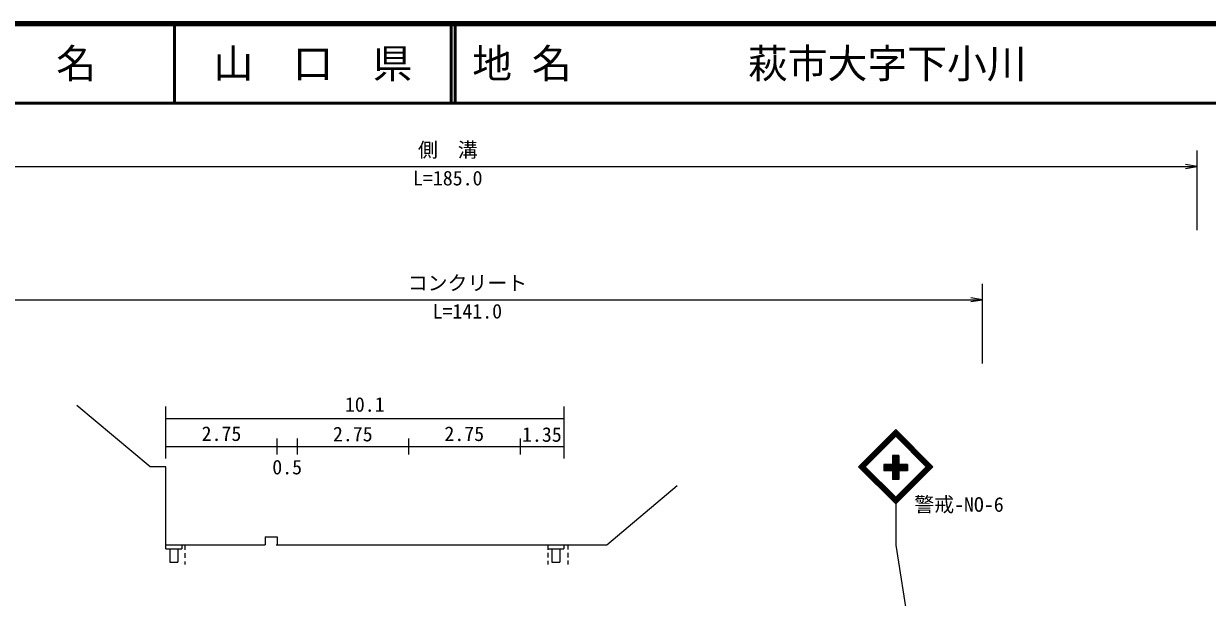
# Model space of a CAD drawing. Units: millimetres, scale not verified. Extents: x 40000 to 680000, y 20000 to 380000.
# Drawn here: x 314036 to 462732, y 307974 to 380000 of the extents above; entities that cross this region are included whole.
import ezdxf
from ezdxf.enums import TextEntityAlignment as Align

# ---------------------------------------------------------------- set-up
doc = ezdxf.new("R2010")
doc.units = ezdxf.units.MM
doc.header["$LTSCALE"] = 1000
for name, color, linetype, lineweight in [('M-STR-HTXT', 7, 'Continuous', 13), ('M-STR-STR3', 7, 'Continuous', 13), ('M-STR-STRC', 7, 'Continuous', 13), ('M-TTL', 2, 'Continuous', 140), ('M-TTL-LINE', 7, 'Continuous', 50)]:
    doc.layers.add(name, color=color, linetype=linetype, lineweight=lineweight)
doc.layers.add('M-TTL-TXT', color=7, linetype='Continuous')
doc.styles.add('ＭＳ ゴシック', font='')
doc.styles.get('ＭＳ ゴシック').set_extended_font_data('MS Gothic')

# ---------------------------------------------------------------- blocks, each defined once
blk = doc.blocks.new('open_arrow')
at = {"color": 0, "linetype": 'Continuous', "lineweight": -2}
blk.add_lwpolyline([(7.5, 1.25), (0, 0), (7.5, -1.25)], dxfattribs=at)

msp = doc.modelspace()

# ---------------------------------------------------------------- linework, layer by layer
at = {"layer": 'M-STR-HTXT'}
for p, q in [((329907, 324358), (320715, 332071)), ((331891, 325407), (331891, 331919)), ((381891, 331919), (381891, 325407)), ((331891, 330419), (381891, 330419)), ((345891, 325907), (345891, 327907)), ((348391, 327907), (348391, 325907)), ((362391, 327907), (362391, 325907)), ((376391, 327907), (376391, 325907)), ((331891, 326907), (345891, 326907)), ((345891, 326907), (348391, 326907)), ((348391, 326907), (362391, 326907)), ((362391, 326907), (376391, 326907)), ((376391, 326907), (381891, 326907)), ((331891, 324358), (329907, 324358)), ((331891, 314079), (331891, 324358)), ((387293, 314579), (396150, 322010)), ((344391, 315579), (344391, 314579)), ((344391, 315579), (345891, 315579)), ((345891, 315579), (345891, 314579)), ((331891, 314579), (344391, 314579)), ((331891, 314079), (333891, 314079)), ((332391, 314079), (332391, 312379)), ((333391, 314079), (333391, 312379)), ((333891, 314579), (333891, 314079)), ((334291, 314579), (334291, 313938)), ((345741, 314579), (387293, 314579)), ((379891, 314579), (379891, 314079)), ((379891, 314079), (381891, 314079)), ((379891, 314079), (379891, 313943)), ((380391, 314079), (380391, 312379)), ((381391, 314079), (381391, 312379)), ((381891, 314579), (381891, 314079)), ((382391, 314579), (382391, 313978)), ((332391, 312379), (333391, 312379)), ((334291, 313525), (334291, 312934)), ((334291, 312472), (334291, 312079)), ((379891, 313561), (379891, 312954)), ((379891, 312572), (379891, 312079)), ((380391, 312379), (381391, 312379)), ((382391, 313544), (382391, 312988)), ((382391, 312589), (382391, 312079))]:
    msp.add_line(p, q, dxfattribs=at)
at = {"layer": 'M-STR-STR3'}
for p, q in [((461440, 354059), (461440, 364059)), ((273205, 362059), (461440, 362059)), ((434469, 337346), (434469, 347346)), ((305096, 345346), (434469, 345346))]:
    msp.add_line(p, q, dxfattribs=at)
at = {"layer": 'M-STR-STRC'}
for p, q in [((418920, 324370), (423587, 329037)), ((419062, 324370), (423587, 328896)), ((419203, 324370), (423587, 328754)), ((428254, 324370), (423587, 329037)), ((428113, 324370), (423587, 328896)), ((427971, 324370), (423587, 328754)), ((419344, 324370), (423587, 328613)), ((419415, 324300), (423658, 328542)), ((419486, 324229), (423728, 328472)), ((419557, 324158), (423799, 328401)), ((427618, 324158), (423375, 328401)), ((427688, 324229), (423446, 328472)), ((427759, 324300), (423516, 328542)), ((427830, 324370), (423587, 328613)), ((423187, 325769), (423185, 322769)), ((423987, 325769), (423187, 325769)), ((423287, 325769), (423285, 322769)), ((423387, 325769), (423385, 322769)), ((423487, 325769), (423485, 322769)), ((423587, 325769), (423585, 322769)), ((423687, 325769), (423685, 322769)), ((423787, 325769), (423785, 322769)), ((423887, 325769), (423885, 322769)), ((423987, 325769), (423985, 322769)), ((423587, 319703), (418920, 324370)), ((423587, 319845), (419062, 324370)), ((423587, 319986), (419203, 324370)), ((423587, 320128), (419344, 324370)), ((423658, 320198), (419415, 324441)), ((423728, 320269), (419486, 324512)), ((423799, 320340), (419557, 324583)), ((425086, 324668), (422086, 324671)), ((422086, 324671), (422086, 323871)), ((425086, 324568), (422086, 324571)), ((425086, 324468), (422086, 324471)), ((425086, 324368), (422086, 324371)), ((425086, 324268), (422086, 324271)), ((425086, 324168), (422086, 324171)), ((423375, 320340), (427618, 324583)), ((423446, 320269), (427688, 324512)), ((423516, 320198), (427759, 324441)), ((423587, 320128), (427830, 324370)), ((423587, 319986), (427971, 324370)), ((423587, 319845), (428113, 324370)), ((423587, 319703), (428254, 324370)), ((425086, 324668), (425086, 323868)), ((425086, 324068), (422086, 324071)), ((425086, 323968), (422086, 323971)), ((425086, 323868), (422086, 323871)), ((423985, 322769), (423185, 322769)), ((423587, 319703), (423587, 314537)), ((423587, 314537), (429231, 278834))]:
    msp.add_line(p, q, dxfattribs=at)
at = {"layer": 'M-TTL'}
msp.add_line((680000, 380000), (40000, 380000), dxfattribs=at)
at = {"layer": 'M-TTL-LINE'}
for p, q in [((333000, 380000), (333000, 370000)), ((367750, 380000), (367750, 370000)), ((368250, 380000), (368250, 370000)), ((40000, 370000), (680000, 370000))]:
    msp.add_line(p, q, dxfattribs=at)

# ---------------------------------------------------------------- block references
at = {"layer": 'M-STR-STR3', "xscale": 193, "yscale": 193, "rotation": 180}
for p in [(461440, 362059), (434469, 345346)]:
    msp.add_blockref('open_arrow', p, dxfattribs=at)

# ---------------------------------------------------------------- texts
at = {"layer": 'M-STR-HTXT', "style": 'ＭＳ ゴシック'}
for s, p in [('10.1', (354391, 332188)), ('2.75', (336391, 328524)), ('2.75', (352891, 328471)), ('2.75', (366891, 328514)), ('1.35', (376641, 328419)), ('0.5', (345266, 324325))]:
    msp.add_text(s, height=1833, dxfattribs=at).set_placement(p, align=Align.MIDDLE_LEFT)
at = {"layer": 'M-STR-STR3', "style": 'ＭＳ ゴシック'}
for s, p in [('側\u3000溝', (363572, 362689)), ('L=185.0', (362947, 359143)), ('コンクリート', (362282, 345976)), ('L=141.0', (365407, 342429))]:
    msp.add_text(s, height=1833, dxfattribs=at).set_placement(p, align=Align.BOTTOM_LEFT)
at = {"layer": 'M-STR-STRC', "style": 'ＭＳ ゴシック'}
msp.add_text('警戒-NO-6', height=1833, dxfattribs=at).set_placement((425916, 318164), align=Align.BOTTOM_LEFT)
at = {"layer": 'M-TTL-TXT', "style": 'ＭＳ ゴシック'}
for s, p in [('県\u3000名', (315625, 375000)), ('山\u3000口\u3000県', (350375, 375000))]:
    msp.add_text(s, height=3666, dxfattribs=at).set_placement(p, align=Align.MIDDLE_CENTER)
for s, p in [('地 名', (370380, 375000)), ('萩市大字下小川', (405024, 375000))]:
    msp.add_text(s, height=3666, dxfattribs=at).set_placement(p, align=Align.MIDDLE_LEFT)

doc.saveas('drawing.dxf')
